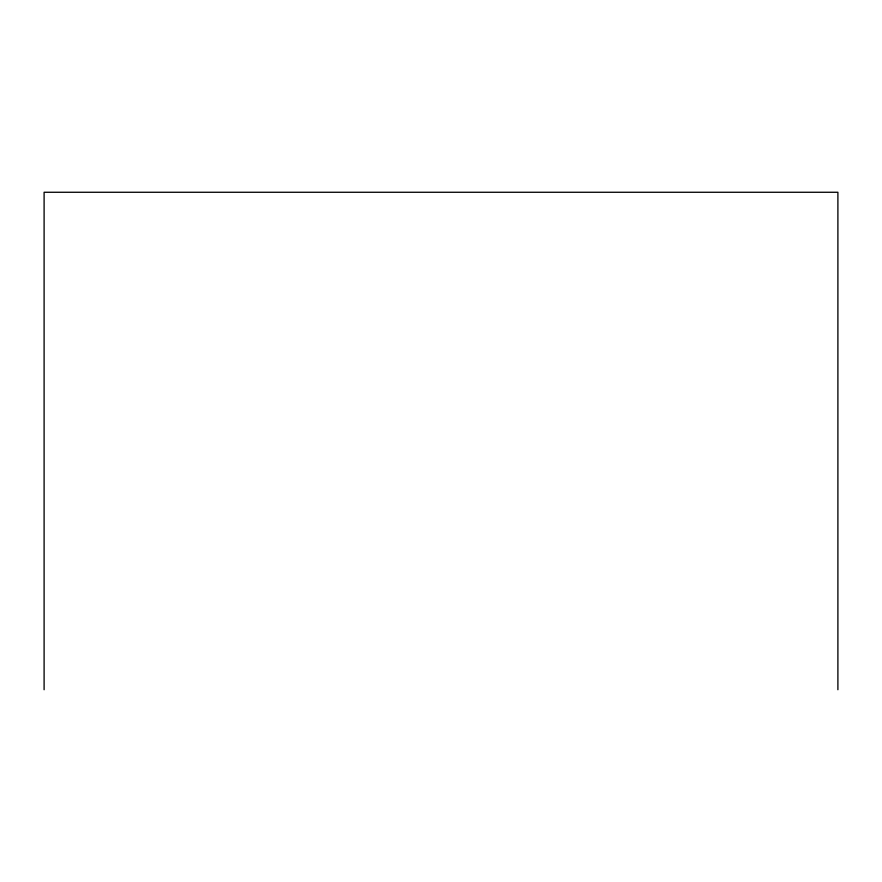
<?xml version="1.0" encoding="UTF-8"?>
<svg xmlns="http://www.w3.org/2000/svg" width="882" height="882" viewBox="0 0 882 882"><rect width="100%" height="100%" fill="white"/><g stroke="black" fill="none" stroke-linecap="round" stroke-linejoin="round"><path stroke-width="1.32" d="M837.9 689.735L837.9 192.265L44.1 192.265L44.1 689.735"/></g></svg>
